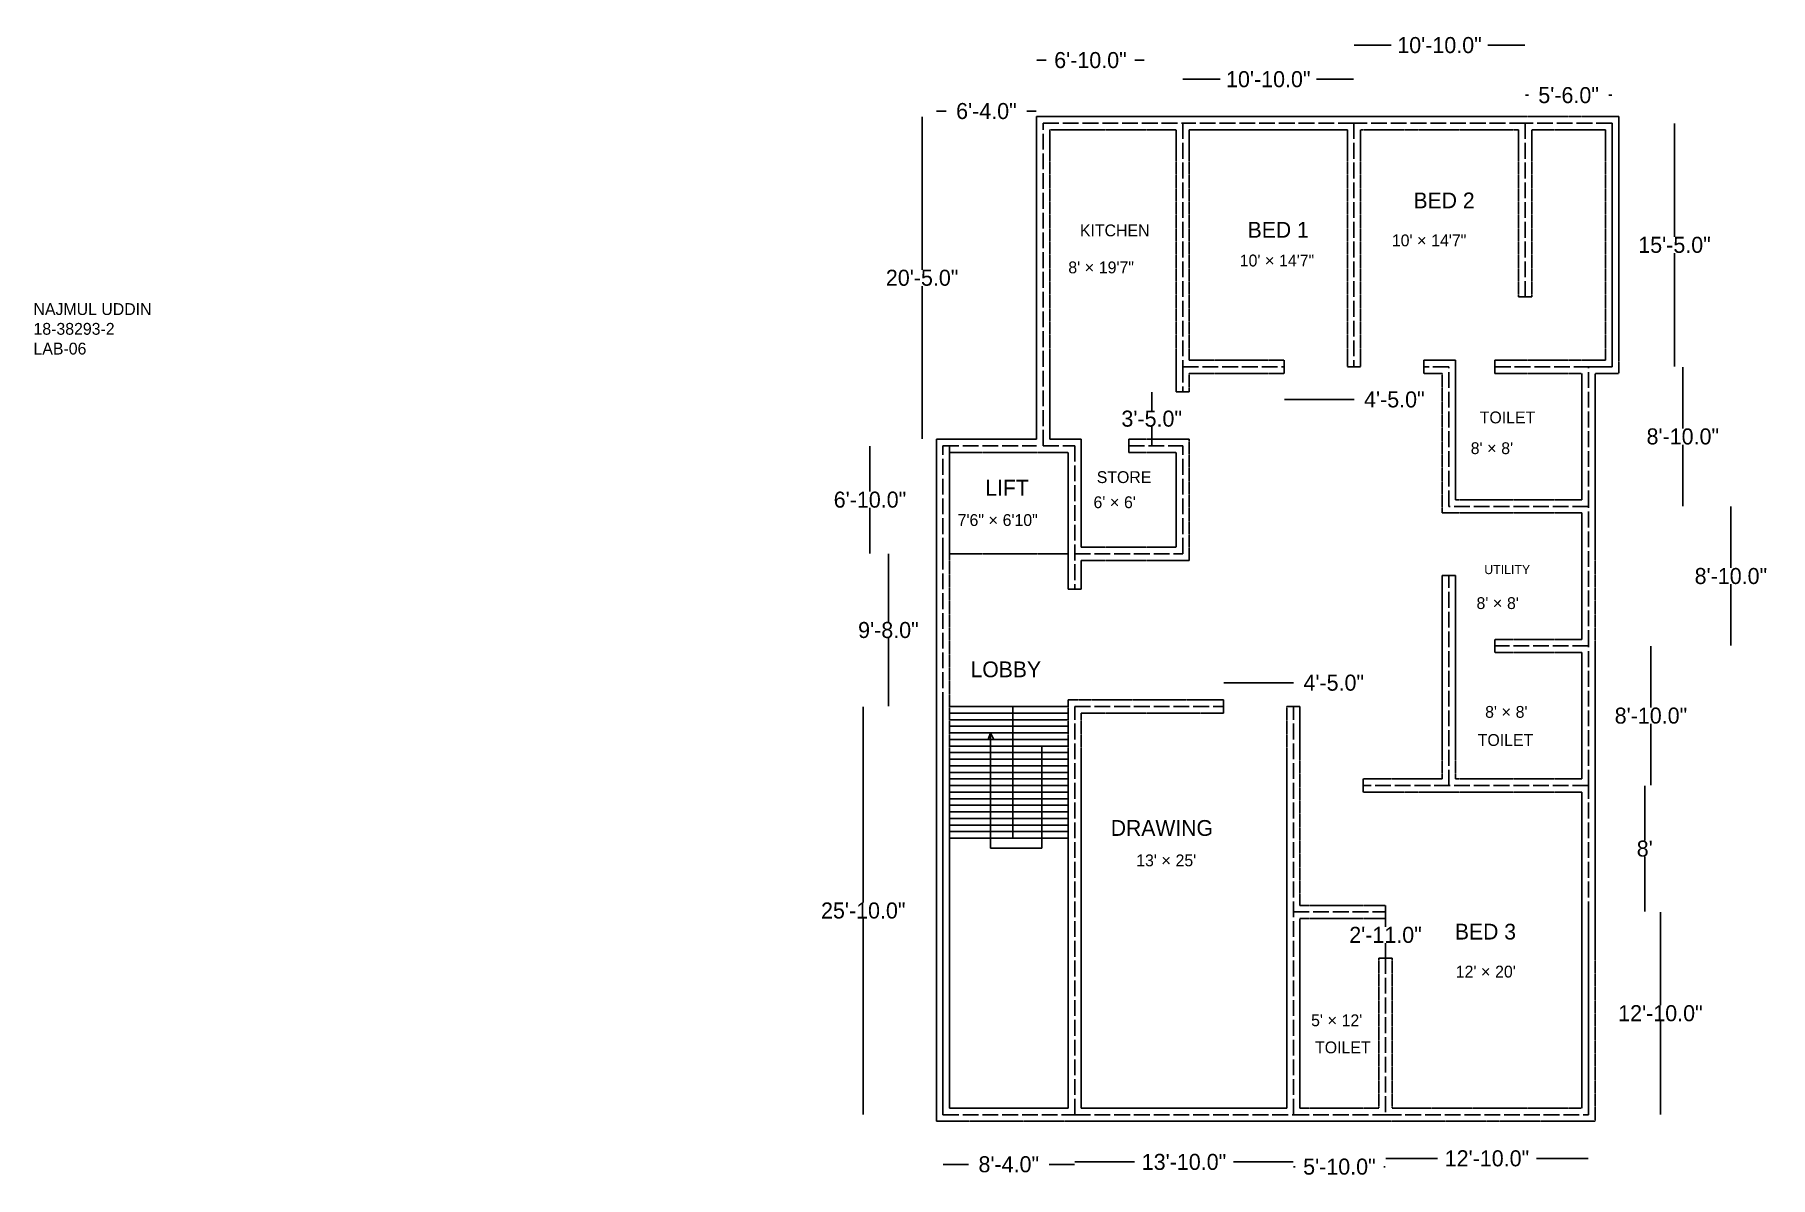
# Model space of a CAD drawing. Header units: inches. Extents: x -542 to 776, y 761 to 1628.
import ezdxf

# ---------------------------------------------------------------- set-up
doc = ezdxf.new("R2010")
doc.units = ezdxf.units.IN
doc.header["$MEASUREMENT"] = 0
doc.linetypes.add('ACAD_ISO02W100', pattern=[15, 12, -3])
doc.linetypes.add('DASHED2', pattern=[0.375, 0.25, -0.125])
doc.dimstyles.get("Standard").update_dxf_attribs({"dimtxt": 12.18, "dimasz": 0.18, "dimexe": 0.18, "dimexo": 0.0625, "dimgap": 0.09, "dimtad": 0, "dimtih": 1, "dimtoh": 1, "dimdec": 1, "dimzin": 0, "dimdsep": 46, "dimlunit": 3, "dimtxsty": 'Standard', "dimcen": 0.09, "dimse1": 1, "dimse2": 1, "dimadec": 0, "dimazin": 0, "dimtfac": 1, "dimtdec": 1, "dimtofl": 0, "dimtmove": 0, "dimatfit": 3, "dimfxl": 1, "dimtolj": 1, "dimtzin": 0, "dimarcsym": 0})

# ---------------------------------------------------------------- blocks, each defined once
blk = doc.blocks.new('*D3')
at = {"color": 0, "lineweight": -2}
for p, q in [((142.9, 1570.2), (150.2, 1570.2)), ((218.5, 1570.2), (211.3, 1570.2))]:
    blk.add_line(p, q, dxfattribs=at)
at = {"color": 0}
for points in [[(142.9, 1570.2), (142.9, 1570.1), (142.7, 1570.2)], [(218.5, 1570.2), (218.5, 1570.1), (218.7, 1570.2)]]:
    blk.add_solid(points, dxfattribs=at)
at = {"layer": 'Defpoints', "color": 0}
for p in [(218.7, 1570.2), (142.7, 1321.1), (218.7, 1321.1)]:
    blk.add_point(p, dxfattribs=at)
at = {"color": 0, "insert": (180.7, 1570.2), "char_height": 12.18, "attachment_point": 5}
blk.add_mtext('\\A1;6\'-4.0"', dxfattribs=at)
blk = doc.blocks.new('*D4')
at = {"color": 0, "lineweight": -2}
for p, q in [((218.9, 1608.9), (226.1, 1608.9)), ((300.5, 1608.9), (293.3, 1608.9))]:
    blk.add_line(p, q, dxfattribs=at)
at = {"color": 0}
for points in [[(218.9, 1609), (218.9, 1608.9), (218.7, 1608.9)], [(300.5, 1609), (300.5, 1608.9), (300.7, 1608.9)]]:
    blk.add_solid(points, dxfattribs=at)
at = {"layer": 'Defpoints', "color": 0}
for p in [(300.7, 1608.9), (218.7, 1566.1), (300.7, 1566.1)]:
    blk.add_point(p, dxfattribs=at)
at = {"color": 0, "insert": (259.7, 1608.9), "char_height": 12.18, "attachment_point": 5}
blk.add_mtext('\\A1;6\'-10.0"', dxfattribs=at)
blk = doc.blocks.new('*D5')
at = {"color": 0, "lineweight": -2}
for p, q in [((329.9, 1594.4), (358.1, 1594.4)), ((459.5, 1594.4), (431.4, 1594.4))]:
    blk.add_line(p, q, dxfattribs=at)
at = {"color": 0}
for points in [[(329.9, 1594.4), (329.9, 1594.4), (329.7, 1594.4)], [(459.5, 1594.4), (459.5, 1594.4), (459.7, 1594.4)]]:
    blk.add_solid(points, dxfattribs=at)
at = {"layer": 'Defpoints', "color": 0}
for p in [(459.7, 1594.4), (329.7, 1566.1), (459.7, 1561.1)]:
    blk.add_point(p, dxfattribs=at)
at = {"color": 0, "insert": (394.7, 1594.4), "char_height": 12.18, "attachment_point": 5}
blk.add_mtext('\\A1;10\'-10.0"', dxfattribs=at)
blk = doc.blocks.new('*D6')
at = {"color": 0, "lineweight": -2}
for p, q in [((459.9, 1620.3), (488.1, 1620.3)), ((589.5, 1620.3), (561.4, 1620.3))]:
    blk.add_line(p, q, dxfattribs=at)
at = {"color": 0}
for points in [[(459.9, 1620.3), (459.9, 1620.2), (459.7, 1620.3)], [(589.5, 1620.3), (589.5, 1620.2), (589.7, 1620.3)]]:
    blk.add_solid(points, dxfattribs=at)
at = {"layer": 'Defpoints', "color": 0}
for p in [(589.7, 1620.3), (459.7, 1561.1), (589.7, 1561.1)]:
    blk.add_point(p, dxfattribs=at)
at = {"color": 0, "insert": (524.7, 1620.3), "char_height": 12.18, "attachment_point": 5}
blk.add_mtext('\\A1;10\'-10.0"', dxfattribs=at)
blk = doc.blocks.new('*D7')
at = {"color": 0, "lineweight": -2}
for p, q in [((589.9, 1582.3), (592.2, 1582.3)), ((655.5, 1582.3), (653.3, 1582.3))]:
    blk.add_line(p, q, dxfattribs=at)
at = {"color": 0}
for points in [[(589.9, 1582.3), (589.9, 1582.2), (589.7, 1582.3)], [(655.5, 1582.3), (655.5, 1582.2), (655.7, 1582.3)]]:
    blk.add_solid(points, dxfattribs=at)
at = {"layer": 'Defpoints', "color": 0}
for p in [(655.7, 1582.3), (589.7, 1561.1), (655.7, 1561.1)]:
    blk.add_point(p, dxfattribs=at)
at = {"color": 0, "insert": (622.7, 1582.3), "char_height": 12.18, "attachment_point": 5}
blk.add_mtext('\\A1;5\'-6.0"', dxfattribs=at)
blk = doc.blocks.new('*D9')
at = {"color": 0, "lineweight": -2}
for p, q in [((147.9, 770.4), (167.2, 770.4)), ((247.5, 770.4), (228.3, 770.4))]:
    blk.add_line(p, q, dxfattribs=at)
at = {"color": 0}
for points in [[(147.9, 770.4), (147.9, 770.4), (147.7, 770.4)], [(247.5, 770.4), (247.5, 770.4), (247.7, 770.4)]]:
    blk.add_solid(points, dxfattribs=at)
at = {"layer": 'Defpoints', "color": 0}
for p in [(147.7, 808.1), (247.7, 808.1), (247.7, 770.4)]:
    blk.add_point(p, dxfattribs=at)
at = {"color": 0, "insert": (197.7, 770.4), "char_height": 12.18, "attachment_point": 5}
blk.add_mtext('\\A1;8\'-4.0"', dxfattribs=at)
blk = doc.blocks.new('*D10')
at = {"color": 0, "lineweight": -2}
for p, q in [((247.9, 772.2), (293.1, 772.2)), ((413.5, 772.2), (368.4, 772.2))]:
    blk.add_line(p, q, dxfattribs=at)
at = {"color": 0}
for points in [[(247.9, 772.3), (247.9, 772.2), (247.7, 772.2)], [(413.5, 772.3), (413.5, 772.2), (413.7, 772.2)]]:
    blk.add_solid(points, dxfattribs=at)
at = {"layer": 'Defpoints', "color": 0}
for p in [(247.7, 808.1), (413.7, 808.1), (413.7, 772.2)]:
    blk.add_point(p, dxfattribs=at)
at = {"color": 0, "insert": (330.7, 772.2), "char_height": 12.18, "attachment_point": 5}
blk.add_mtext('\\A1;13\'-10.0"', dxfattribs=at)
blk = doc.blocks.new('*D11')
at = {"color": 0, "lineweight": -2}
for p, q in [((413.9, 768.6), (415.1, 768.6)), ((483.5, 768.6), (482.3, 768.6))]:
    blk.add_line(p, q, dxfattribs=at)
at = {"color": 0}
for points in [[(413.9, 768.6), (413.9, 768.5), (413.7, 768.6)], [(483.5, 768.6), (483.5, 768.5), (483.7, 768.6)]]:
    blk.add_solid(points, dxfattribs=at)
at = {"layer": 'Defpoints', "color": 0}
for p in [(413.7, 808.1), (483.7, 808.1), (483.7, 768.6)]:
    blk.add_point(p, dxfattribs=at)
at = {"color": 0, "insert": (448.7, 768.6), "char_height": 12.18, "attachment_point": 5}
blk.add_mtext('\\A1;5\'-10.0"', dxfattribs=at)
blk = doc.blocks.new('*D12')
at = {"color": 0, "lineweight": -2}
for p, q in [((483.9, 774.9), (523.1, 774.9)), ((637.5, 774.9), (598.4, 774.9))]:
    blk.add_line(p, q, dxfattribs=at)
at = {"color": 0}
for points in [[(483.9, 774.9), (483.9, 774.9), (483.7, 774.9)], [(637.5, 774.9), (637.5, 774.9), (637.7, 774.9)]]:
    blk.add_solid(points, dxfattribs=at)
at = {"layer": 'Defpoints', "color": 0}
for p in [(483.7, 808.1), (637.7, 808.1), (637.7, 774.9)]:
    blk.add_point(p, dxfattribs=at)
at = {"color": 0, "insert": (560.7, 774.9), "char_height": 12.18, "attachment_point": 5}
blk.add_mtext('\\A1;12\'-10.0"', dxfattribs=at)
blk = doc.blocks.new('*D15')
at = {"color": 0, "lineweight": -2}
for p, q in [((685.2, 1163.9), (685.2, 1117.3)), ((685.2, 1058.3), (685.2, 1104.9))]:
    blk.add_line(p, q, dxfattribs=at)
at = {"color": 0}
for points in [[(685.2, 1163.9), (685.2, 1163.9), (685.2, 1164.1)], [(685.2, 1058.3), (685.2, 1058.3), (685.2, 1058.1)]]:
    blk.add_solid(points, dxfattribs=at)
at = {"layer": 'Defpoints', "color": 0}
for p in [(637.7, 1164.1), (685.2, 1164.1), (642.7, 1058.1)]:
    blk.add_point(p, dxfattribs=at)
at = {"color": 0, "insert": (685.2, 1111.1), "char_height": 12.18, "attachment_point": 5}
blk.add_mtext('\\A1;8\'-10.0"', dxfattribs=at)
blk = doc.blocks.new('*D16')
at = {"color": 0, "lineweight": -2}
for p, q in [((745.9, 1269.9), (745.9, 1223.3)), ((745.9, 1164.3), (745.9, 1210.9))]:
    blk.add_line(p, q, dxfattribs=at)
at = {"color": 0}
for points in [[(745.9, 1269.9), (745.9, 1269.9), (745.9, 1270.1)], [(745.9, 1164.3), (745.9, 1164.3), (745.9, 1164.1)]]:
    blk.add_solid(points, dxfattribs=at)
at = {"layer": 'Defpoints', "color": 0}
for p in [(637.7, 1270.1), (745.9, 1270.1), (637.7, 1164.1)]:
    blk.add_point(p, dxfattribs=at)
at = {"color": 0, "insert": (745.9, 1217.1), "char_height": 12.18, "attachment_point": 5}
blk.add_mtext('\\A1;8\'-10.0"', dxfattribs=at)
blk = doc.blocks.new('*D17')
at = {"color": 0, "lineweight": -2}
for p, q in [((709.4, 1375.9), (709.4, 1329.3)), ((709.4, 1270.3), (709.4, 1316.9))]:
    blk.add_line(p, q, dxfattribs=at)
at = {"color": 0}
for points in [[(709.3, 1375.9), (709.4, 1375.9), (709.4, 1376.1)], [(709.3, 1270.3), (709.4, 1270.3), (709.4, 1270.1)]]:
    blk.add_solid(points, dxfattribs=at)
at = {"layer": 'Defpoints', "color": 0}
for p in [(642.7, 1376.1), (709.4, 1376.1), (637.7, 1270.1)]:
    blk.add_point(p, dxfattribs=at)
at = {"color": 0, "insert": (709.4, 1323.1), "char_height": 12.18, "attachment_point": 5}
blk.add_mtext('\\A1;8\'-10.0"', dxfattribs=at)
blk = doc.blocks.new('*D18')
at = {"color": 0, "lineweight": -2}
for p, q in [((703.1, 1560.9), (703.1, 1474.8)), ((703.1, 1376.3), (703.1, 1462.4))]:
    blk.add_line(p, q, dxfattribs=at)
at = {"color": 0}
for points in [[(703.1, 1560.9), (703.1, 1560.9), (703.1, 1561.1)], [(703.1, 1376.3), (703.1, 1376.3), (703.1, 1376.1)]]:
    blk.add_solid(points, dxfattribs=at)
at = {"layer": 'Defpoints', "color": 0}
for p in [(655.7, 1561.1), (703.1, 1561.1), (655.7, 1376.1)]:
    blk.add_point(p, dxfattribs=at)
at = {"color": 0, "insert": (703.1, 1468.6), "char_height": 12.18, "attachment_point": 5}
blk.add_mtext('\\A1;15\'-5.0"', dxfattribs=at)
blk = doc.blocks.new('*D19')
at = {"color": 0, "lineweight": -2}
for p, q in [((360.9, 1136.1), (413.5, 1136.1)), ((413.7, 1136.1), (413.9, 1136.1))]:
    blk.add_line(p, q, dxfattribs=at)
at = {"color": 0}
for points in [[(360.9, 1136.1), (360.9, 1136), (360.7, 1136.1)], [(413.5, 1136.1), (413.5, 1136), (413.7, 1136.1)]]:
    blk.add_solid(points, dxfattribs=at)
at = {"layer": 'Defpoints', "color": 0}
for p in [(413.7, 1136.1), (360.7, 1118.1), (413.7, 1118.1)]:
    blk.add_point(p, dxfattribs=at)
at = {"color": 0, "insert": (444.4, 1136.1), "char_height": 12.18, "attachment_point": 5}
blk.add_mtext('\\A1;4\'-5.0"', dxfattribs=at)
blk = doc.blocks.new('*D20')
at = {"color": 0, "lineweight": -2}
for p, q in [((306.2, 1356.9), (306.2, 1342.8)), ((306.2, 1316.3), (306.2, 1330.4))]:
    blk.add_line(p, q, dxfattribs=at)
at = {"color": 0}
for points in [[(306.2, 1356.9), (306.2, 1356.9), (306.2, 1357.1)], [(306.2, 1316.3), (306.2, 1316.3), (306.2, 1316.1)]]:
    blk.add_solid(points, dxfattribs=at)
at = {"layer": 'Defpoints', "color": 0}
for p in [(306.2, 1357.1), (324.7, 1357.1), (329.7, 1316.1)]:
    blk.add_point(p, dxfattribs=at)
at = {"color": 0, "insert": (306.2, 1336.6), "char_height": 12.18, "attachment_point": 5}
blk.add_mtext('\\A1;3\'-5.0"', dxfattribs=at)
blk = doc.blocks.new('*D21')
at = {"color": 0, "lineweight": -2}
for p, q in [((406.9, 1351.2), (459.5, 1351.2)), ((459.7, 1351.2), (459.9, 1351.2))]:
    blk.add_line(p, q, dxfattribs=at)
at = {"color": 0}
for points in [[(406.9, 1351.2), (406.9, 1351.2), (406.7, 1351.2)], [(459.5, 1351.2), (459.5, 1351.2), (459.7, 1351.2)]]:
    blk.add_solid(points, dxfattribs=at)
at = {"layer": 'Defpoints', "color": 0}
for p in [(406.7, 1376.1), (459.7, 1376.1), (459.7, 1351.2)]:
    blk.add_point(p, dxfattribs=at)
at = {"color": 0, "insert": (490.4, 1351.2), "char_height": 12.18, "attachment_point": 5}
blk.add_mtext('\\A1;4\'-5.0"', dxfattribs=at)
blk = doc.blocks.new('*D22')
at = {"color": 0, "lineweight": -2}
for p, q in [((483.7, 961.9), (483.7, 950.8)), ((483.7, 927.3), (483.7, 938.4))]:
    blk.add_line(p, q, dxfattribs=at)
at = {"color": 0}
for points in [[(483.7, 961.9), (483.8, 961.9), (483.7, 962.1)], [(483.7, 927.3), (483.8, 927.3), (483.7, 927.1)]]:
    blk.add_solid(points, dxfattribs=at)
at = {"layer": 'Defpoints', "color": 0}
for p in [(483.7, 962.1), (483.7, 962.1), (483.7, 927.1)]:
    blk.add_point(p, dxfattribs=at)
at = {"color": 0, "insert": (483.7, 944.6), "char_height": 12.18, "attachment_point": 5}
blk.add_mtext('\\A1;2\'-11.0"', dxfattribs=at)
blk = doc.blocks.new('*D23')
at = {"color": 0, "lineweight": -2}
for p, q in [((692.4, 961.9), (692.4, 891.3)), ((692.4, 808.3), (692.4, 878.9))]:
    blk.add_line(p, q, dxfattribs=at)
at = {"color": 0}
for points in [[(692.4, 961.9), (692.4, 961.9), (692.4, 962.1)], [(692.4, 808.3), (692.4, 808.3), (692.4, 808.1)]]:
    blk.add_solid(points, dxfattribs=at)
at = {"layer": 'Defpoints', "color": 0}
for p in [(642.7, 962.1), (692.4, 962.1), (637.7, 808.1)]:
    blk.add_point(p, dxfattribs=at)
at = {"color": 0, "insert": (692.4, 885.1), "char_height": 12.18, "attachment_point": 5}
blk.add_mtext('\\A1;12\'-10.0"', dxfattribs=at)
blk = doc.blocks.new('*D25')
at = {"color": 0, "lineweight": -2}
for p, q in [((680.5, 1057.9), (680.5, 1016.3)), ((680.5, 962.3), (680.5, 1003.9))]:
    blk.add_line(p, q, dxfattribs=at)
at = {"color": 0}
for points in [[(680.4, 1057.9), (680.5, 1057.9), (680.5, 1058.1)], [(680.4, 962.3), (680.5, 962.3), (680.5, 962.1)]]:
    blk.add_solid(points, dxfattribs=at)
at = {"layer": 'Defpoints', "color": 0}
for p in [(637.7, 1058.1), (680.5, 1058.1), (637.7, 962.1)]:
    blk.add_point(p, dxfattribs=at)
at = {"color": 0, "insert": (680.5, 1010.1), "char_height": 12.18, "attachment_point": 5}
blk.add_mtext("\\A1;8'", dxfattribs=at)
blk = doc.blocks.new('*D26')
at = {"color": 0, "lineweight": -2}
for p, q in [((87.2, 1117.9), (87.2, 969.3)), ((87.2, 808.3), (87.2, 956.9))]:
    blk.add_line(p, q, dxfattribs=at)
at = {"color": 0}
for points in [[(87.2, 1117.9), (87.3, 1117.9), (87.2, 1118.1)], [(87.2, 808.3), (87.3, 808.3), (87.2, 808.1)]]:
    blk.add_solid(points, dxfattribs=at)
at = {"layer": 'Defpoints', "color": 0}
for p in [(147.7, 1118.1), (87.2, 808.1), (147.7, 808.1)]:
    blk.add_point(p, dxfattribs=at)
at = {"color": 0, "insert": (87.2, 963.1), "char_height": 12.18, "attachment_point": 5}
blk.add_mtext('\\A1;25\'-10.0"', dxfattribs=at)
blk = doc.blocks.new('*D27')
at = {"color": 0, "lineweight": -2}
for p, q in [((106.3, 1233.9), (106.3, 1182.3)), ((106.3, 1118.3), (106.3, 1169.9))]:
    blk.add_line(p, q, dxfattribs=at)
at = {"color": 0}
for points in [[(106.3, 1233.9), (106.4, 1233.9), (106.3, 1234.1)], [(106.3, 1118.3), (106.4, 1118.3), (106.3, 1118.1)]]:
    blk.add_solid(points, dxfattribs=at)
at = {"layer": 'Defpoints', "color": 0}
for p in [(106.3, 1234.1), (142.7, 1234.1), (142.7, 1118.1)]:
    blk.add_point(p, dxfattribs=at)
at = {"color": 0, "insert": (106.3, 1176.1), "char_height": 12.18, "attachment_point": 5}
blk.add_mtext('\\A1;9\'-8.0"', dxfattribs=at)
blk = doc.blocks.new('*D29')
at = {"color": 0, "lineweight": -2}
for p, q in [((92.3, 1315.9), (92.3, 1281.3)), ((92.3, 1234.3), (92.3, 1268.9))]:
    blk.add_line(p, q, dxfattribs=at)
at = {"color": 0}
for points in [[(92.2, 1315.9), (92.3, 1315.9), (92.3, 1316.1)], [(92.2, 1234.3), (92.3, 1234.3), (92.3, 1234.1)]]:
    blk.add_solid(points, dxfattribs=at)
at = {"layer": 'Defpoints', "color": 0}
for p in [(92.3, 1316.1), (142.7, 1316.1), (142.7, 1234.1)]:
    blk.add_point(p, dxfattribs=at)
at = {"color": 0, "insert": (92.3, 1275.1), "char_height": 12.18, "attachment_point": 5}
blk.add_mtext('\\A1;6\'-10.0"', dxfattribs=at)
blk = doc.blocks.new('*D30')
at = {"color": 0, "lineweight": -2}
for p, q in [((131.9, 1565.9), (131.9, 1449.8)), ((131.9, 1321.3), (131.9, 1437.4))]:
    blk.add_line(p, q, dxfattribs=at)
at = {"color": 0}
for points in [[(131.9, 1565.9), (131.9, 1565.9), (131.9, 1566.1)], [(131.9, 1321.3), (131.9, 1321.3), (131.9, 1321.1)]]:
    blk.add_solid(points, dxfattribs=at)
at = {"layer": 'Defpoints', "color": 0}
for p in [(131.9, 1566.1), (218.7, 1566.1), (223.7, 1321.1)]:
    blk.add_point(p, dxfattribs=at)
at = {"color": 0, "insert": (131.9, 1443.6), "char_height": 12.18, "attachment_point": 5}
blk.add_mtext('\\A1;20\'-5.0"', dxfattribs=at)

msp = doc.modelspace()

# ---------------------------------------------------------------- linework, layer by layer
for p, q in [((218.73, 1566.08), (329.73, 1566.08)), ((218.73, 1321.08), (218.73, 1566.08)), ((454.73, 1556.08), (334.73, 1556.08)), ((584.73, 1429.08), (589.73, 1429.08)), ((594.73, 1429.08), (584.73, 1429.08)), ((406.73, 1371.08), (406.73, 1381.08)), ((454.73, 1376.08), (464.73, 1376.08)), ((512.73, 1381.08), (512.73, 1371.08)), ((566.73, 1381.08), (566.73, 1371.08)), ((324.73, 1357.08), (334.73, 1357.08)), ((142.73, 1321.08), (142.73, 1234.08)), ((252.73, 1321.08), (252.73, 1239.08)), ((288.73, 1311.08), (288.73, 1321.08)), ((152.73, 1234.08), (152.73, 1316.08)), ((242.73, 1311.08), (242.73, 1207.08)), ((252.73, 1229.08), (252.73, 1207.08)), ((526.73, 1217.49), (536.73, 1217.49)), ((242.73, 1207.08), (252.73, 1207.08)), ((566.73, 1169.08), (566.73, 1159.08)), ((360.73, 1123.08), (360.73, 1113.08)), ((142.73, 803.08), (142.73, 1118.08)), ((147.73, 808.08), (147.73, 1118.08)), ((242.73, 1118.08), (152.73, 1118.08)), ((152.73, 1118.08), (242.73, 1118.08)), ((152.73, 1118.08), (156.53, 1118.08)), ((152.73, 1118.08), (200.73, 1118.08)), ((242.73, 1113.08), (152.73, 1113.08)), ((242.73, 1108.08), (152.73, 1108.08)), ((200.73, 1118.08), (200.73, 1018.08)), ((408.73, 1118.08), (418.73, 1118.08)), ((242.73, 1103.08), (152.73, 1103.08)), ((242.73, 1098.08), (152.73, 1098.08)), ((183.86, 1098.08), (182.04, 1093.08)), ((183.86, 1095.72), (183.86, 1098.08)), ((183.86, 1098.08), (186.43, 1093.08)), ((183.86, 1010.6), (183.86, 1095.72)), ((242.73, 1093.08), (152.73, 1093.08)), ((242.73, 1088.08), (152.73, 1088.08)), ((242.73, 1083.08), (152.73, 1083.08)), ((222.65, 1088.08), (222.65, 1010.6)), ((242.73, 1078.08), (152.73, 1078.08)), ((242.73, 1073.08), (152.73, 1073.08)), ((242.73, 1068.08), (152.73, 1068.08)), ((242.73, 1063.08), (152.73, 1063.08)), ((242.73, 1058.08), (152.73, 1058.08)), ((466.73, 1063.08), (466.73, 1053.08)), ((242.73, 1053.08), (152.73, 1053.08)), ((242.73, 1048.08), (152.73, 1048.08)), ((242.73, 1043.08), (152.73, 1043.08)), ((242.73, 1038.08), (152.73, 1038.08)), ((242.73, 1033.08), (152.73, 1033.08)), ((242.73, 1028.08), (152.73, 1028.08)), ((242.73, 1023.08), (152.73, 1023.08)), ((242.73, 1018.08), (152.73, 1018.08)), ((222.65, 1010.6), (183.86, 1010.6)), ((483.73, 967.08), (483.73, 957.08)), ((637.73, 808.08), (637.73, 962.08)), ((637.73, 808.08), (637.73, 962.08)), ((478.73, 927.08), (488.73, 927.08)), ((413.73, 803.08), (483.73, 803.08))]:
    msp.add_line(p, q)
at = {"linetype": 'ACAD_ISO02W100'}
for p, q in [((223.73, 1561.08), (329.73, 1561.08)), ((223.73, 1316.08), (223.73, 1561.08)), ((329.73, 1561.08), (329.73, 1376.08)), ((459.73, 1561.08), (329.73, 1561.08)), ((454.73, 1556.08), (334.73, 1556.08)), ((459.73, 1561.08), (459.73, 1376.08)), ((589.73, 1561.08), (459.73, 1561.08)), ((655.73, 1561.08), (589.73, 1561.08)), ((589.73, 1561.08), (589.73, 1429.08)), ((655.73, 1561.08), (655.73, 1376.08)), ((655.73, 1376.08), (655.73, 1561.08)), ((329.73, 1376.08), (406.73, 1376.08)), ((329.73, 1376.08), (329.73, 1357.08)), ((531.73, 1376.08), (512.73, 1376.08)), ((531.73, 1270.08), (531.73, 1376.08)), ((566.73, 1376.08), (637.73, 1376.08)), ((637.73, 1270.08), (637.73, 1376.08)), ((642.73, 1376.08), (655.73, 1376.08)), ((147.73, 1234.08), (147.73, 1316.08)), ((147.73, 1316.08), (218.73, 1316.08)), ((223.73, 1316.08), (247.73, 1316.08)), ((247.73, 1316.08), (247.73, 1207.08)), ((288.73, 1316.08), (329.73, 1316.08)), ((329.73, 1234.08), (329.73, 1316.08)), ((637.73, 1270.08), (531.73, 1270.08)), ((637.73, 1164.08), (637.73, 1270.08)), ((147.73, 1234.08), (147.73, 1118.08)), ((247.73, 1234.08), (329.73, 1234.08)), ((531.73, 1058.08), (531.73, 1217.49)), ((637.73, 1164.08), (566.73, 1164.08)), ((637.73, 1058.08), (637.73, 1164.08)), ((147.73, 808.08), (147.73, 1118.08)), ((247.73, 808.08), (247.73, 1118.08)), ((247.73, 1118.08), (360.73, 1118.08)), ((413.73, 808.08), (413.73, 1118.08)), ((637.73, 1058.08), (466.73, 1058.08)), ((637.73, 1058.08), (531.73, 1058.08)), ((637.73, 808.08), (637.73, 1058.08)), ((413.73, 962.08), (483.73, 962.08)), ((483.73, 927.08), (483.73, 808.08)), ((147.73, 808.08), (247.73, 808.08)), ((247.73, 808.08), (413.73, 808.08)), ((252.73, 813.08), (408.73, 813.08)), ((413.73, 808.08), (483.73, 808.08)), ((483.73, 808.08), (637.73, 808.08))]:
    msp.add_line(p, q, dxfattribs=at)
at = {"linetype": 'DASHED2'}
for p, q in [((228.73, 1556.08), (324.73, 1556.08)), ((228.73, 1321.08), (228.73, 1556.08)), ((324.73, 1556.08), (324.73, 1376.08)), ((334.73, 1556.08), (334.73, 1381.08)), ((454.73, 1556.08), (454.73, 1376.08)), ((464.73, 1556.08), (464.73, 1376.08)), ((584.73, 1556.08), (464.73, 1556.08)), ((584.73, 1556.08), (584.73, 1429.08)), ((660.73, 1566.08), (589.73, 1566.08)), ((650.73, 1556.08), (594.73, 1556.08)), ((594.73, 1556.08), (594.73, 1429.08)), ((650.73, 1556.08), (650.73, 1381.08)), ((660.73, 1566.08), (660.73, 1371.08)), ((324.73, 1376.08), (324.73, 1357.08)), ((334.73, 1381.08), (406.73, 1381.08)), ((334.73, 1371.08), (334.73, 1357.08)), ((334.73, 1371.08), (334.73, 1357.08)), ((334.73, 1371.08), (406.73, 1371.08)), ((536.73, 1381.08), (512.73, 1381.08)), ((526.73, 1371.08), (512.73, 1371.08)), ((526.73, 1265.08), (526.73, 1371.08)), ((536.73, 1275.08), (536.73, 1381.08)), ((566.73, 1381.08), (650.73, 1381.08)), ((566.73, 1371.08), (632.73, 1371.08)), ((655.73, 1376.08), (637.73, 1376.08)), ((642.73, 1270.08), (642.73, 1371.08)), ((642.73, 1371.08), (660.73, 1371.08)), ((288.73, 1321.08), (334.73, 1321.08)), ((334.73, 1229.08), (334.73, 1321.08)), ((147.73, 1316.08), (147.73, 1316.08)), ((152.73, 1311.08), (242.73, 1311.08)), ((288.73, 1311.08), (324.73, 1311.08)), ((324.73, 1239.08), (324.73, 1311.08)), ((632.73, 1265.08), (526.73, 1265.08)), ((632.73, 1275.08), (536.73, 1275.08)), ((642.73, 1164.08), (642.73, 1270.08)), ((252.73, 1239.08), (324.73, 1239.08)), ((152.73, 1234.08), (237.73, 1234.08)), ((152.73, 1234.08), (152.73, 1118.08)), ((237.73, 1234.08), (242.73, 1234.08)), ((252.73, 1229.08), (334.73, 1229.08)), ((526.73, 1063.08), (526.73, 1217.49)), ((536.73, 1063.08), (536.73, 1217.49)), ((632.73, 1169.08), (566.73, 1169.08)), ((642.73, 1058.08), (642.73, 1164.08)), ((632.73, 1159.08), (566.73, 1159.08)), ((242.73, 813.08), (242.73, 1123.08)), ((242.73, 1123.08), (360.73, 1123.08)), ((152.73, 813.08), (152.73, 1118.08)), ((252.73, 813.08), (252.73, 1113.08)), ((252.73, 1113.08), (360.73, 1113.08)), ((408.73, 813.08), (408.73, 1118.08)), ((418.73, 967.08), (418.73, 1118.08)), ((526.73, 1063.08), (466.73, 1063.08)), ((632.73, 1063.08), (536.73, 1063.08)), ((632.73, 1063.08), (536.73, 1063.08)), ((642.73, 803.08), (642.73, 1058.08)), ((632.73, 1053.08), (466.73, 1053.08)), ((632.73, 1053.08), (531.73, 1053.08)), ((418.73, 967.08), (483.73, 967.08)), ((418.73, 813.08), (418.73, 957.08)), ((418.73, 957.08), (483.73, 957.08)), ((478.73, 927.08), (478.73, 813.08)), ((488.73, 927.08), (488.73, 813.08)), ((252.73, 813.08), (408.73, 813.08)), ((418.73, 813.08), (478.73, 813.08)), ((488.73, 813.08), (632.73, 813.08)), ((142.73, 803.08), (247.73, 803.08)), ((483.73, 803.08), (642.73, 803.08))]:
    msp.add_line(p, q, dxfattribs=at)
at = {"linetype": 'ByBlock'}
for p, q in [((459.73, 1566.08), (329.73, 1566.08)), ((589.73, 1566.08), (459.73, 1566.08)), ((632.73, 1275.08), (632.73, 1371.08)), ((142.73, 1321.08), (218.73, 1321.08)), ((228.73, 1321.08), (252.73, 1321.08)), ((152.73, 1311.08), (152.73, 1234.08)), ((632.73, 1169.08), (632.73, 1265.08)), ((142.73, 1234.08), (142.73, 1118.08)), ((632.73, 1063.08), (632.73, 1159.08)), ((632.73, 813.08), (632.73, 1053.08)), ((152.73, 813.08), (242.73, 813.08)), ((247.73, 803.08), (413.73, 803.08))]:
    msp.add_line(p, q, dxfattribs=at)

# ---------------------------------------------------------------- texts
for s, height, p in [('BED 2', 12, (504.95, 1496.4)), ('KITCHEN', 9, (251.7, 1475.12)), ('BED 1', 12, (379.04, 1474.09)), ('STORE', 9, (264.46, 1287.78)), ('LIFT', 12, (179.83, 1278.24)), ('LOBBY', 12, (168.66, 1140.31)), ('BED 3', 12, (536.37, 941.13))]:
    msp.add_text(s, height=height).set_placement(p)
at = {"attachment_point": 1}
for s, insert, char_height, width in [('10\' {\\fArial|b0|i0|c0|p34;× }14\'7"', (488.51, 1476.55), 9, 412.5131), ('8\' {\\fArial|b0|i0|c0|p34;× }19\'7"', (242.87, 1456.02), 9, 412.5131), ('10\' {\\fArial|b0|i0|c0|p34;× }14\'7"', (373.03, 1461.27), 9, 412.5131), ('NAJMUL UDDIN\\P18-38293-2\\PLAB-06', (-542.73, 1424.38), 9, 488.7429), ('TOILET', (555.23, 1342.1), 9, 262.2692), ("8' {\\fArial|b0|i0|c0|p34;× }8'", (548.38, 1318.73), 9, 412.5131), ("6' {\\fArial|b0|i0|c0|p34;× }6'", (262, 1277.7), 9, 412.5131), ('7\'6" {\\fArial|b0|i0|c0|p34;× }6\'10"', (158.89, 1264.16), 9, 412.5131), ('UTILITY', (558.67, 1225.62), 7, 177.654), ("8' {\\fArial|b0|i0|c0|p34;× }8'", (552.77, 1201.1), 9, 412.5131), ("8' {\\fArial|b0|i0|c0|p34;× }8'", (559.32, 1118.48), 9, 412.5131), ('TOILET', (553.71, 1097.14), 9, 262.2692), ('DRAWING', (275.11, 1031.85), 12, 165.9108), ("13' {\\fArial|b0|i0|c0|p34;× }25'", (294.44, 1005.74), 9, 412.5131), ("12' {\\fArial|b0|i0|c0|p34;× }20'", (537.03, 921.26), 9, 412.5131), ("5' {\\fArial|b0|i0|c0|p34;× }12'", (427.21, 884.29), 9, 412.5131), ('TOILET', (430.23, 863.71), 9, 262.2692)]:
    msp.add_mtext(s, dxfattribs=dict(at, insert=insert, char_height=char_height, width=width))

# ---------------------------------------------------------------- dimensions: what is measured, and where the dimension line sits
for base, p1, p2, picture, middle in [((589.73, 1620.25), (459.73, 1561.08), (589.73, 1561.08), '*D6', (524.73, 1620.25)), ((459.73, 1594.4), (329.73, 1566.08), (459.73, 1561.08), '*D5', (394.73, 1594.4)), ((655.73, 1582.28), (589.73, 1561.08), (655.73, 1561.08), '*D7', (622.73, 1582.28)), ((218.73, 1570.16), (142.73, 1321.08), (218.73, 1321.08), '*D3', (180.73, 1570.16)), ((459.73, 1351.21), (406.73, 1376.08), (459.73, 1376.08), '*D21', (490.45, 1351.21)), ((413.73, 1136.06), (360.73, 1118.08), (413.73, 1118.08), '*D19', (444.45, 1136.06)), ((247.73, 770.42), (147.73, 808.08), (247.73, 808.08), '*D9', (197.73, 770.42)), ((413.73, 772.23), (247.73, 808.08), (413.73, 808.08), '*D10', (330.73, 772.23)), ((637.73, 774.91), (483.73, 808.08), (637.73, 808.08), '*D12', (560.73, 774.91))]:
    dim = msp.add_linear_dim(base=base, p1=p1, p2=p2, dimstyle='Standard')
    dim.commit()
    dim.dimension.update_dxf_attribs({"geometry": picture, "text_midpoint": middle})
for p1, p2, distance, picture, middle in [((218.73, 1566.08), (300.73, 1566.08), 42.87, '*D4', (259.73, 1608.94)), ((147.73, 1118.08), (147.73, 808.08), -60.5, '*D26', (87.23, 963.08)), ((413.73, 808.08), (483.73, 808.08), -39.51, '*D11', (448.73, 768.56))]:
    dim = msp.add_aligned_dim(p1=p1, p2=p2, distance=distance, dimstyle='Standard')
    dim.commit()
    dim.dimension.update_dxf_attribs({"geometry": picture, "text_midpoint": middle})
for base, p1, p2, picture, middle in [((131.91, 1566.08), (223.73, 1321.08), (218.73, 1566.08), '*D30', (131.91, 1443.58)), ((703.11, 1561.08), (655.73, 1376.08), (655.73, 1561.08), '*D18', (703.11, 1468.58)), ((709.36, 1376.08), (637.73, 1270.08), (642.73, 1376.08), '*D17', (709.36, 1323.08)), ((306.19, 1357.08), (329.73, 1316.08), (324.73, 1357.08), '*D20', (306.19, 1336.58)), ((92.28, 1316.08), (142.73, 1234.08), (142.73, 1316.08), '*D29', (92.28, 1275.08)), ((745.92, 1270.08), (637.73, 1164.08), (637.73, 1270.08), '*D16', (745.92, 1217.08)), ((106.32, 1234.08), (142.73, 1118.08), (142.73, 1234.08), '*D27', (106.32, 1176.08)), ((685.18, 1164.08), (642.73, 1058.08), (637.73, 1164.08), '*D15', (685.18, 1111.08)), ((680.47, 1058.08), (637.73, 962.08), (637.73, 1058.08), '*D25', (680.47, 1010.08)), ((483.73, 962.08), (483.73, 927.08), (483.73, 962.08), '*D22', (483.73, 944.58)), ((692.38, 962.08), (637.73, 808.08), (642.73, 962.08), '*D23', (692.38, 885.08))]:
    dim = msp.add_linear_dim(base=base, p1=p1, p2=p2, angle=90, dimstyle='Standard')
    dim.commit()
    dim.dimension.update_dxf_attribs({"geometry": picture, "text_midpoint": middle})

doc.saveas('drawing.dxf')
